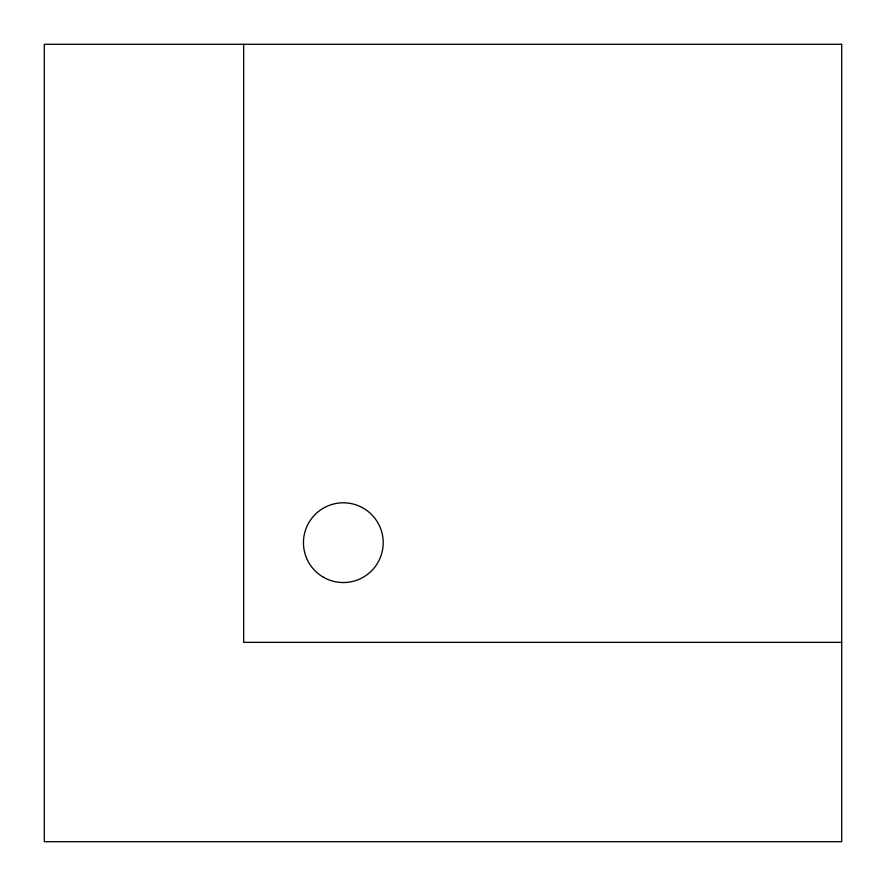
<?xml version="1.0" encoding="UTF-8"?>
<svg xmlns="http://www.w3.org/2000/svg" width="886" height="886" viewBox="0 0 886 886"><rect width="100%" height="100%" fill="white"/><g stroke="black" fill="none" stroke-linecap="round" stroke-linejoin="round"><path stroke-width="1.33" d="M841.7 642.35L243.65 642.35L243.65 44.3M841.7 44.3L44.3 44.3L44.3 841.7L841.7 841.7L841.7 44.3M323.39 577.207A39.87 39.87 0 0 0 383.195 542.675A39.87 39.87 0 0 0 323.39 508.143A39.87 39.87 0 0 0 323.39 577.207"/></g></svg>
